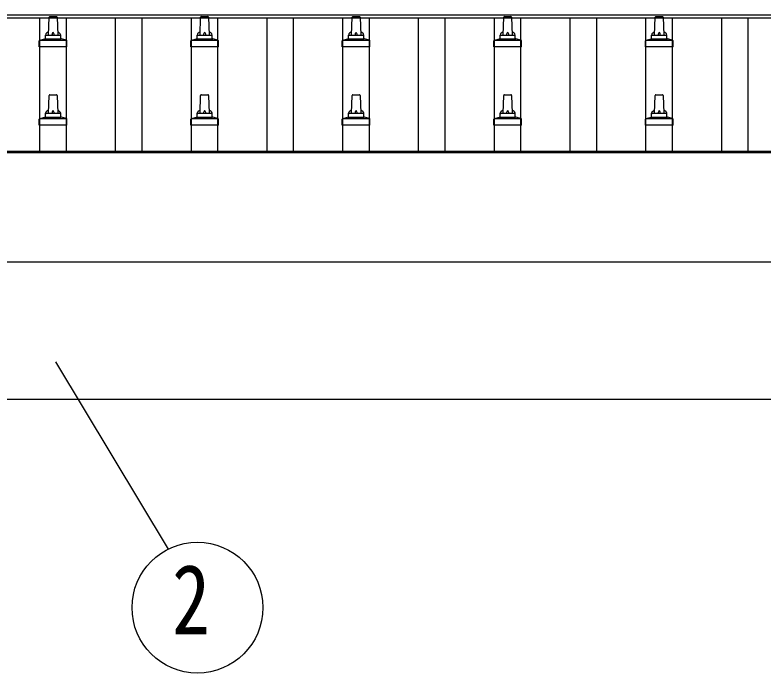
# Model space of a CAD drawing. Units: millimetres, scale not verified. Extents: x -14718 to 14718, y -10395 to 10395.
# Drawn here: x -10829 to -9842, y -503 to 366 of the extents above; entities that cross this region are included whole.
import ezdxf
from ezdxf.enums import TextEntityAlignment as Align

# ---------------------------------------------------------------- set-up
doc = ezdxf.new("R2010")
doc.units = ezdxf.units.MM
doc.header["$LTSCALE"] = 40
for name, color, linetype in [('0-5_YKK_13', 4, 'Continuous'), ('0-6_YKK_A1', 4, 'Continuous'), ('0-7_YKK_D', 6, 'Continuous')]:
    doc.layers.add(name, color=color, linetype=linetype)
doc.styles.add('ＭＳ ゴシック', font='')
doc.styles.get('ＭＳ ゴシック').set_extended_font_data('MS Gothic')

msp = doc.modelspace()

# ---------------------------------------------------------------- linework, layer by layer
at = {"layer": '0-5_YKK_13'}
for p, q in [((-10784.93, 339.43), (-10784.2, 362.95)), ((-10783.2, 363.93), (-10774.66, 363.93)), ((-10773.66, 362.95), (-10772.93, 339.43)), ((-10584.93, 339.43), (-10584.2, 362.95)), ((-10583.2, 363.93), (-10574.66, 363.93)), ((-10573.66, 362.95), (-10572.93, 339.43)), ((-10384.93, 339.43), (-10384.2, 362.95)), ((-10383.2, 363.93), (-10374.66, 363.93)), ((-10373.66, 362.95), (-10372.93, 339.43)), ((-10184.93, 339.43), (-10184.2, 362.95)), ((-10183.2, 363.93), (-10174.66, 363.93)), ((-10173.66, 362.95), (-10172.93, 339.43)), ((-9984.93, 339.43), (-9984.2, 362.95)), ((-9983.2, 363.93), (-9974.66, 363.93)), ((-9973.66, 362.95), (-9972.93, 339.43)), ((-10788.93, 335.21), (-10788.93, 339.43)), ((-10787.93, 339.43), (-10769.93, 339.43)), ((-10768.93, 335.21), (-10768.93, 339.43)), ((-10588.93, 335.21), (-10588.93, 339.43)), ((-10587.93, 339.43), (-10569.93, 339.43)), ((-10568.93, 335.21), (-10568.93, 339.43)), ((-10388.93, 335.21), (-10388.93, 339.43)), ((-10387.93, 339.43), (-10369.93, 339.43)), ((-10368.93, 335.21), (-10368.93, 339.43)), ((-10188.93, 335.21), (-10188.93, 339.43)), ((-10187.93, 339.43), (-10169.93, 339.43)), ((-10168.93, 335.21), (-10168.93, 339.43)), ((-9988.93, 335.21), (-9988.93, 339.43)), ((-9987.93, 339.43), (-9969.93, 339.43)), ((-9968.93, 335.21), (-9968.93, 339.43)), ((-10797.18, 323.93), (-10797.18, 331.64)), ((-10796.8, 332.43), (-10761.06, 332.43)), ((-10796.42, 332.61), (-10789.7, 334.24)), ((-10789.31, 334.43), (-10768.55, 334.43)), ((-10761.45, 332.61), (-10768.17, 334.24)), ((-10760.68, 323.93), (-10760.68, 331.64)), ((-10597.18, 323.93), (-10597.18, 331.64)), ((-10596.8, 332.43), (-10561.06, 332.43)), ((-10596.42, 332.61), (-10589.7, 334.24)), ((-10589.31, 334.43), (-10568.55, 334.43)), ((-10561.45, 332.61), (-10568.17, 334.24)), ((-10560.68, 323.93), (-10560.68, 331.64)), ((-10397.18, 323.93), (-10397.18, 331.64)), ((-10396.8, 332.43), (-10361.06, 332.43)), ((-10396.42, 332.61), (-10389.7, 334.24)), ((-10389.31, 334.43), (-10368.55, 334.43)), ((-10361.45, 332.61), (-10368.17, 334.24)), ((-10360.68, 323.93), (-10360.68, 331.64)), ((-10197.18, 323.93), (-10197.18, 331.64)), ((-10196.8, 332.43), (-10161.06, 332.43)), ((-10196.42, 332.61), (-10189.7, 334.24)), ((-10189.31, 334.43), (-10168.55, 334.43)), ((-10161.45, 332.61), (-10168.17, 334.24)), ((-10160.68, 323.93), (-10160.68, 331.64)), ((-9997.18, 323.93), (-9997.18, 331.64)), ((-9996.8, 332.43), (-9961.06, 332.43)), ((-9996.42, 332.61), (-9989.7, 334.24)), ((-9989.31, 334.43), (-9968.55, 334.43)), ((-9961.45, 332.61), (-9968.17, 334.24)), ((-9960.68, 323.93), (-9960.68, 331.64)), ((-10760.68, 323.93), (-10797.18, 323.93)), ((-10560.68, 323.93), (-10597.18, 323.93)), ((-10360.68, 323.93), (-10397.18, 323.93)), ((-10160.68, 323.93), (-10197.18, 323.93)), ((-9960.68, 323.93), (-9997.18, 323.93)), ((-10784.93, 236.09), (-10784.2, 259.62)), ((-10783.2, 260.59), (-10774.66, 260.59)), ((-10773.66, 259.62), (-10772.93, 236.09)), ((-10584.93, 236.09), (-10584.2, 259.62)), ((-10583.2, 260.59), (-10574.66, 260.59)), ((-10573.66, 259.62), (-10572.93, 236.09)), ((-10384.93, 236.09), (-10384.2, 259.62)), ((-10383.2, 260.59), (-10374.66, 260.59)), ((-10373.66, 259.62), (-10372.93, 236.09)), ((-10184.93, 236.09), (-10184.2, 259.62)), ((-10183.2, 260.59), (-10174.66, 260.59)), ((-10173.66, 259.62), (-10172.93, 236.09)), ((-9984.93, 236.09), (-9984.2, 259.62)), ((-9983.2, 260.59), (-9974.66, 260.59)), ((-9973.66, 259.62), (-9972.93, 236.09)), ((-10797.18, 220.59), (-10797.18, 228.31)), ((-10796.8, 229.09), (-10761.06, 229.09)), ((-10796.42, 229.28), (-10789.7, 230.91)), ((-10789.31, 231.09), (-10768.55, 231.09)), ((-10788.93, 231.88), (-10788.93, 236.09)), ((-10787.93, 236.09), (-10769.93, 236.09)), ((-10768.93, 231.88), (-10768.93, 236.09)), ((-10761.45, 229.28), (-10768.17, 230.91)), ((-10760.68, 220.59), (-10760.68, 228.31)), ((-10597.18, 220.59), (-10597.18, 228.31)), ((-10596.8, 229.09), (-10561.06, 229.09)), ((-10596.42, 229.28), (-10589.7, 230.91)), ((-10589.31, 231.09), (-10568.55, 231.09)), ((-10588.93, 231.88), (-10588.93, 236.09)), ((-10587.93, 236.09), (-10569.93, 236.09)), ((-10568.93, 231.88), (-10568.93, 236.09)), ((-10561.45, 229.28), (-10568.17, 230.91)), ((-10560.68, 220.59), (-10560.68, 228.31)), ((-10397.18, 220.59), (-10397.18, 228.31)), ((-10396.8, 229.09), (-10361.06, 229.09)), ((-10396.42, 229.28), (-10389.7, 230.91)), ((-10389.31, 231.09), (-10368.55, 231.09)), ((-10388.93, 231.88), (-10388.93, 236.09)), ((-10387.93, 236.09), (-10369.93, 236.09)), ((-10368.93, 231.88), (-10368.93, 236.09)), ((-10361.45, 229.28), (-10368.17, 230.91)), ((-10360.68, 220.59), (-10360.68, 228.31)), ((-10197.18, 220.59), (-10197.18, 228.31)), ((-10196.8, 229.09), (-10161.06, 229.09)), ((-10196.42, 229.28), (-10189.7, 230.91)), ((-10189.31, 231.09), (-10168.55, 231.09)), ((-10188.93, 231.88), (-10188.93, 236.09)), ((-10187.93, 236.09), (-10169.93, 236.09)), ((-10168.93, 231.88), (-10168.93, 236.09)), ((-10161.45, 229.28), (-10168.17, 230.91)), ((-10160.68, 220.59), (-10160.68, 228.31)), ((-9997.18, 220.59), (-9997.18, 228.31)), ((-9996.8, 229.09), (-9961.06, 229.09)), ((-9996.42, 229.28), (-9989.7, 230.91)), ((-9989.31, 231.09), (-9968.55, 231.09)), ((-9988.93, 231.88), (-9988.93, 236.09)), ((-9987.93, 236.09), (-9969.93, 236.09)), ((-9968.93, 231.88), (-9968.93, 236.09)), ((-9961.45, 229.28), (-9968.17, 230.91)), ((-9960.68, 220.59), (-9960.68, 228.31)), ((-10760.68, 220.59), (-10797.18, 220.59)), ((-10560.68, 220.59), (-10597.18, 220.59)), ((-10360.68, 220.59), (-10397.18, 220.59)), ((-10160.68, 220.59), (-10197.18, 220.59)), ((-9960.68, 220.59), (-9997.18, 220.59))]:
    msp.add_line(p, q, dxfattribs=at)
for centre, radius, start, end in [((-10783.2, 362.93), 1, 90, 178.60509), ((-10774.66, 362.93), 1, 1.39491, 90), ((-10583.2, 362.93), 1, 90, 178.60509), ((-10574.66, 362.93), 1, 1.39491, 90), ((-10383.2, 362.93), 1, 90, 178.60509), ((-10374.66, 362.93), 1, 1.39491, 90), ((-10183.2, 362.93), 1, 90, 178.60509), ((-10174.66, 362.93), 1, 1.39491, 90), ((-9983.2, 362.93), 1, 90, 178.60509), ((-9974.66, 362.93), 1, 1.39491, 90), ((-10784.85, 338.79), 4.13, 90, 171.17633), ((-10787.93, 338.43), 1, 90, 180), ((-10775.6, 339.43), 4.83, 133.60282, 180), ((-10782.26, 339.43), 4.83, 0, 46.39718), ((-10773.02, 338.79), 4.13, 8.82367, 90), ((-10769.93, 338.43), 1, 0, 90), ((-10584.85, 338.79), 4.13, 90, 171.17633), ((-10587.93, 338.43), 1, 90, 180), ((-10575.6, 339.43), 4.83, 133.60282, 180), ((-10582.26, 339.43), 4.83, 0, 46.39718), ((-10573.02, 338.79), 4.13, 8.82367, 90), ((-10569.93, 338.43), 1, 0, 90), ((-10384.85, 338.79), 4.13, 90, 171.17633), ((-10387.93, 338.43), 1, 90, 180), ((-10375.6, 339.43), 4.83, 133.60282, 180), ((-10382.26, 339.43), 4.83, 0, 46.39718), ((-10373.02, 338.79), 4.13, 8.82367, 90), ((-10369.93, 338.43), 1, 0, 90), ((-10184.85, 338.79), 4.13, 90, 171.17633), ((-10187.93, 338.43), 1, 90, 180), ((-10175.6, 339.43), 4.83, 133.60282, 180), ((-10182.26, 339.43), 4.83, 0, 46.39718), ((-10173.02, 338.79), 4.13, 8.82367, 90), ((-10169.93, 338.43), 1, 0, 90), ((-9984.85, 338.79), 4.13, 90, 171.17633), ((-9987.93, 338.43), 1, 90, 180), ((-9975.6, 339.43), 4.83, 133.60282, 180), ((-9982.26, 339.43), 4.83, 0, 46.39718), ((-9973.02, 338.79), 4.13, 8.82367, 90), ((-9969.93, 338.43), 1, 0, 90), ((-10796.18, 331.64), 1, 103.62699, 180), ((-10789.93, 335.21), 1, 283.62699, 0), ((-10767.93, 335.21), 1, 180, 256.37301), ((-10761.68, 331.64), 1, 0, 76.37301), ((-10596.18, 331.64), 1, 103.62699, 180), ((-10589.93, 335.21), 1, 283.62699, 0), ((-10567.93, 335.21), 1, 180, 256.37301), ((-10561.68, 331.64), 1, 0, 76.37301), ((-10396.18, 331.64), 1, 103.62699, 180), ((-10389.93, 335.21), 1, 283.62699, 0), ((-10367.93, 335.21), 1, 180, 256.37301), ((-10361.68, 331.64), 1, 0, 76.37301), ((-10196.18, 331.64), 1, 103.62699, 180), ((-10189.93, 335.21), 1, 283.62699, 0), ((-10167.93, 335.21), 1, 180, 256.37301), ((-10161.68, 331.64), 1, 0, 76.37301), ((-9996.18, 331.64), 1, 103.62699, 180), ((-9989.93, 335.21), 1, 283.62699, 0), ((-9967.93, 335.21), 1, 180, 256.37301), ((-9961.68, 331.64), 1, 0, 76.37301), ((-10783.2, 259.59), 1, 90, 178.60509), ((-10774.66, 259.59), 1, 1.39491, 90), ((-10583.2, 259.59), 1, 90, 178.60509), ((-10574.66, 259.59), 1, 1.39491, 90), ((-10383.2, 259.59), 1, 90, 178.60509), ((-10374.66, 259.59), 1, 1.39491, 90), ((-10183.2, 259.59), 1, 90, 178.60509), ((-10174.66, 259.59), 1, 1.39491, 90), ((-9983.2, 259.59), 1, 90, 178.60509), ((-9974.66, 259.59), 1, 1.39491, 90), ((-10784.85, 235.46), 4.13, 90, 171.17633), ((-10775.6, 236.09), 4.83, 133.60282, 180), ((-10782.26, 236.09), 4.83, 0, 46.39718), ((-10773.02, 235.46), 4.13, 8.82367, 90), ((-10584.85, 235.46), 4.13, 90, 171.17633), ((-10575.6, 236.09), 4.83, 133.60282, 180), ((-10582.26, 236.09), 4.83, 0, 46.39718), ((-10573.02, 235.46), 4.13, 8.82367, 90), ((-10384.85, 235.46), 4.13, 90, 171.17633), ((-10375.6, 236.09), 4.83, 133.60282, 180), ((-10382.26, 236.09), 4.83, 0, 46.39718), ((-10373.02, 235.46), 4.13, 8.82367, 90), ((-10184.85, 235.46), 4.13, 90, 171.17633), ((-10175.6, 236.09), 4.83, 133.60282, 180), ((-10182.26, 236.09), 4.83, 0, 46.39718), ((-10173.02, 235.46), 4.13, 8.82367, 90), ((-9984.85, 235.46), 4.13, 90, 171.17633), ((-9975.6, 236.09), 4.83, 133.60282, 180), ((-9982.26, 236.09), 4.83, 0, 46.39718), ((-9973.02, 235.46), 4.13, 8.82367, 90), ((-10796.18, 228.31), 1, 103.62699, 180), ((-10789.93, 231.88), 1, 283.62699, 0), ((-10787.93, 235.09), 1, 90, 180), ((-10769.93, 235.09), 1, 0, 90), ((-10767.93, 231.88), 1, 180, 256.37301), ((-10761.68, 228.31), 1, 0, 76.37301), ((-10596.18, 228.31), 1, 103.62699, 180), ((-10589.93, 231.88), 1, 283.62699, 0), ((-10587.93, 235.09), 1, 90, 180), ((-10569.93, 235.09), 1, 0, 90), ((-10567.93, 231.88), 1, 180, 256.37301), ((-10561.68, 228.31), 1, 0, 76.37301), ((-10396.18, 228.31), 1, 103.62699, 180), ((-10389.93, 231.88), 1, 283.62699, 0), ((-10387.93, 235.09), 1, 90, 180), ((-10369.93, 235.09), 1, 0, 90), ((-10367.93, 231.88), 1, 180, 256.37301), ((-10361.68, 228.31), 1, 0, 76.37301), ((-10196.18, 228.31), 1, 103.62699, 180), ((-10189.93, 231.88), 1, 283.62699, 0), ((-10187.93, 235.09), 1, 90, 180), ((-10169.93, 235.09), 1, 0, 90), ((-10167.93, 231.88), 1, 180, 256.37301), ((-10161.68, 228.31), 1, 0, 76.37301), ((-9996.18, 228.31), 1, 103.62699, 180), ((-9989.93, 231.88), 1, 283.62699, 0), ((-9987.93, 235.09), 1, 90, 180), ((-9969.93, 235.09), 1, 0, 90), ((-9967.93, 231.88), 1, 180, 256.37301), ((-9961.68, 228.31), 1, 0, 76.37301)]:
    msp.add_arc(centre, radius, start, end, dxfattribs=at)
at = {"layer": '0-6_YKK_A1'}
for p, q in [((-12001.93, 365.95), (-6555.93, 365.95)), ((-12001.93, 362.36), (-6555.93, 362.36)), ((-10796.43, 185.9), (-10796.43, 362.36)), ((-10761.43, 185.9), (-10761.43, 362.36)), ((-10696.43, 185.9), (-10696.43, 362.36)), ((-10661.43, 185.9), (-10661.43, 362.36)), ((-10596.43, 185.9), (-10596.43, 362.36)), ((-10561.43, 185.9), (-10561.43, 362.36)), ((-10496.43, 185.9), (-10496.43, 362.36)), ((-10461.43, 185.9), (-10461.43, 362.36)), ((-10396.43, 185.9), (-10396.43, 362.36)), ((-10361.43, 185.9), (-10361.43, 362.36)), ((-10296.43, 185.9), (-10296.43, 362.36)), ((-10261.43, 185.9), (-10261.43, 362.36)), ((-10196.43, 185.9), (-10196.43, 362.36)), ((-10161.43, 185.9), (-10161.43, 362.36)), ((-10096.43, 185.9), (-10096.43, 362.36)), ((-10061.43, 185.9), (-10061.43, 362.36)), ((-9996.43, 185.9), (-9996.43, 362.36)), ((-9961.43, 185.9), (-9961.43, 362.36)), ((-9896.43, 185.9), (-9896.43, 362.36)), ((-9861.43, 185.9), (-9861.43, 362.36)), ((-12001.93, 185.9), (-6555.93, 185.9)), ((-11997.23, 184.35), (-6560.63, 184.35)), ((-6560.63, 39.47), (-11997.23, 39.47)), ((-11978.93, -141.5), (-6672.97, -141.5))]:
    msp.add_line(p, q, dxfattribs=at)
at = {"layer": '0-7_YKK_D'}
msp.add_line((-10775.87, -91.98), (-10627.25, -339.67), dxfattribs=at)
msp.add_circle((-10588.4, -416.84), 86.4, dxfattribs=at)

# ---------------------------------------------------------------- texts
at = {"layer": '0-7_YKK_D', "style": 'ＭＳ ゴシック', "width": 0.8}
msp.add_text('2', height=92.38, dxfattribs=at).set_placement((-10622, -479.84), align=Align.BOTTOM_LEFT)

doc.saveas('drawing.dxf')
